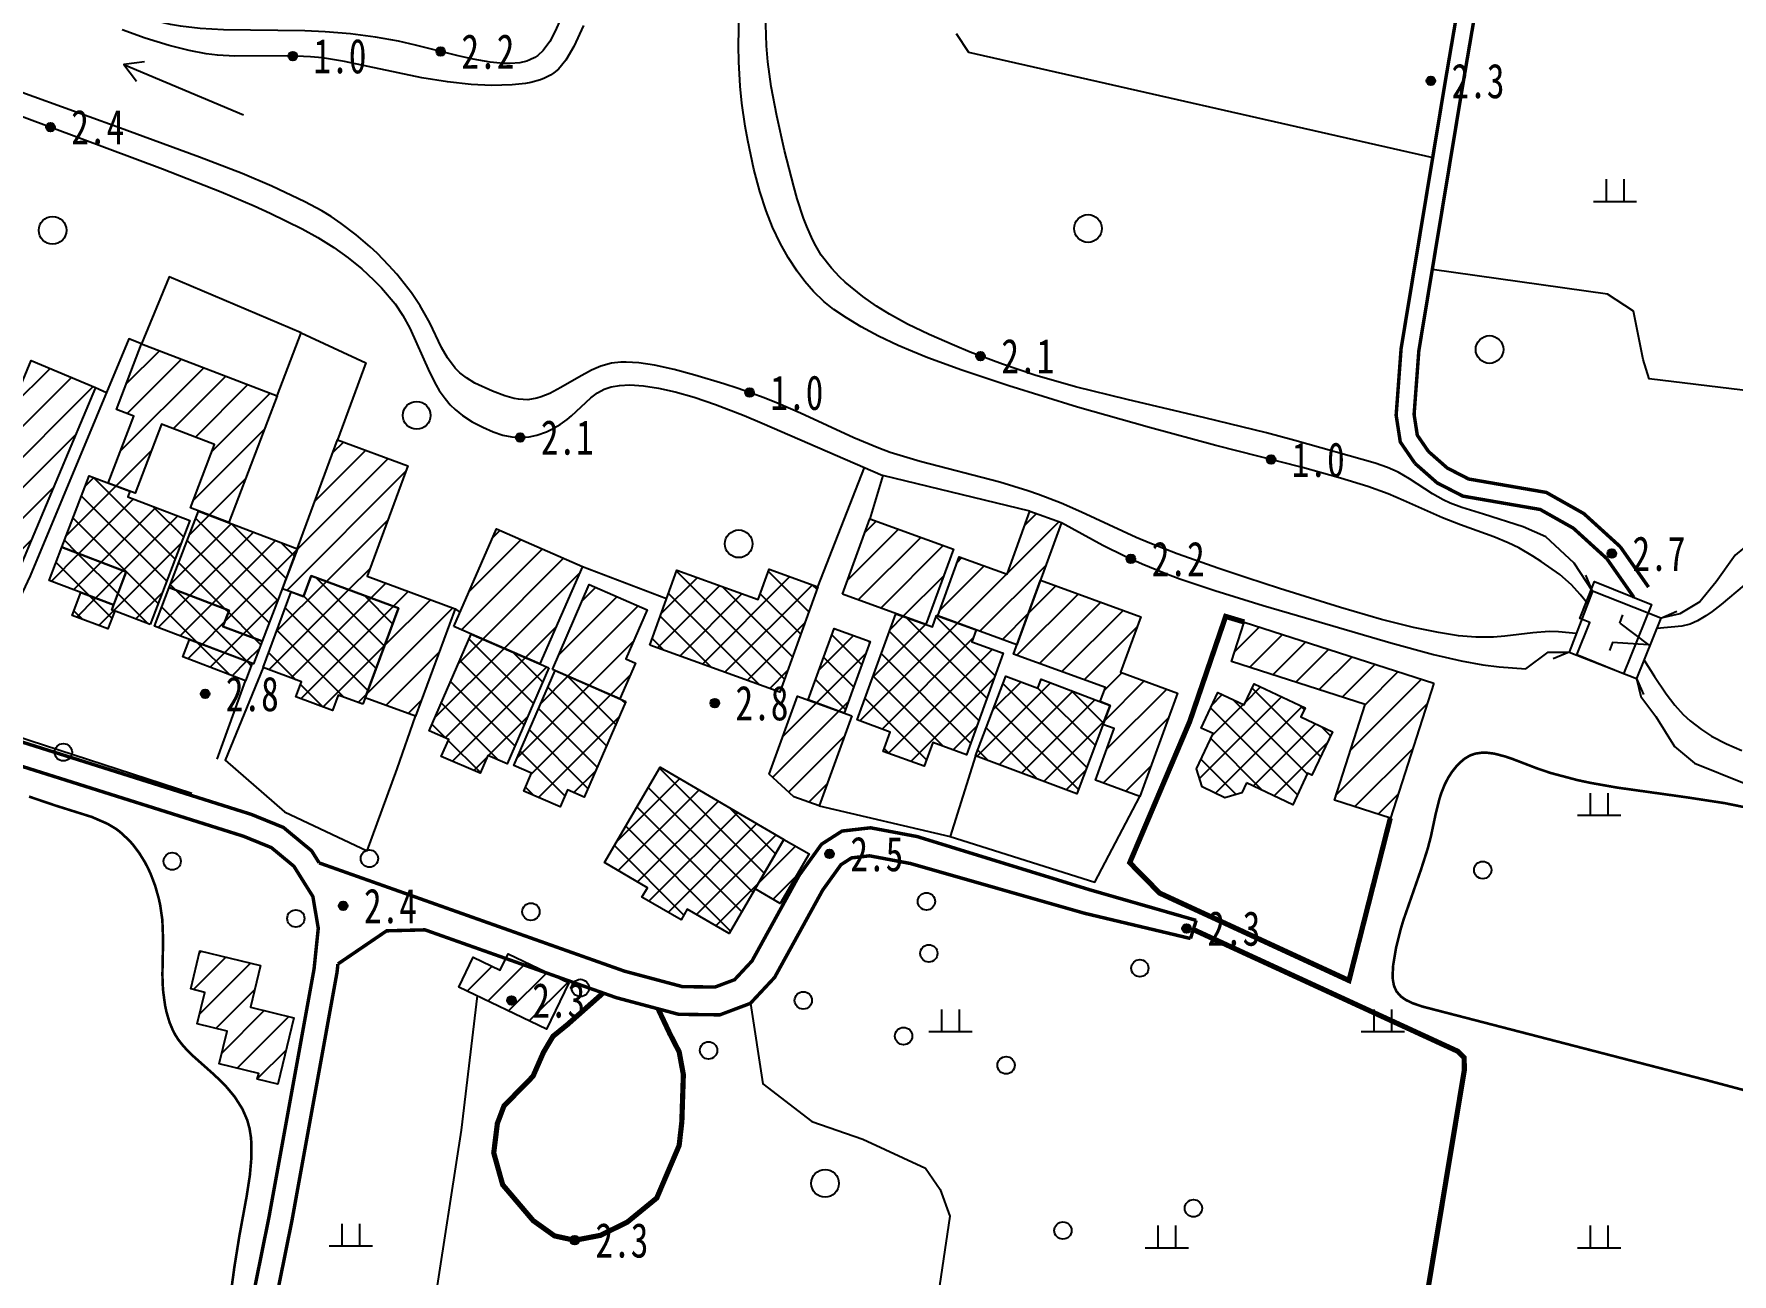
# Model space of a CAD drawing. Header units: metres. Extents: x 494039 to 619385, y 3351420 to 3402703.
# Drawn here: x 587745.6 to 587941.9, y 3393806.6 to 3393949.9 of the extents above; entities that cross this region are included whole.
import ezdxf
from ezdxf.enums import TextEntityAlignment as Align

# ---------------------------------------------------------------- set-up
doc = ezdxf.new("R2010")
doc.units = ezdxf.units.M
for name, pattern in [('2180', [0]), ('2430', [0]), ('2450', [0]), ('4410a', [0]), ('4430', [0]), ('8521', [0]), ('8522', [0]), ('9610', [0])]:
    doc.linetypes.add(name, pattern=pattern)
for name, color, linetype in [('210100', 130, 'Continuous'), ('220900', 130, '2180'), ('261301', 141, 'Continuous'), ('270200', 141, 'Continuous'), ('310300', 8, 'Continuous'), ('310500', 8, 'Continuous'), ('380201', 8, '2430'), ('380202', 8, '2450'), ('420500', 8, 'Continuous'), ('440100', 8, 'Continuous'), ('440300', 8, '4430'), ('510301', 8, 'Continuous'), ('720100', 8, 'Continuous'), ('760201', 8, '8521'), ('760202', 8, '8522'), ('810100', 8, '9610'), ('810302', 8, 'Continuous'), ('810501', 8, 'Continuous')]:
    doc.layers.add(name, color=color, linetype=linetype)
doc.layers.add('710101', color=8, linetype='Continuous', lineweight=0)
pattern_1 = [(45, (0, 0), (-1.767766953, 1.767766953), []), (135, (0, 0), (-1.767766953, -1.767766953), [])]
pattern_2 = [(45, (0, 0), (-1.767766953, 1.767766953), [])]

# ---------------------------------------------------------------- blocks, each defined once
blk = doc.blocks.new('gc170')
at = {"linetype": 'Continuous'}
blk.add_circle((0, 0), 0.5, dxfattribs=at)
blk = doc.blocks.new('gu')
at = {"flags": 128}
for points in [[(3.75, 0), (-3.75, 0)], [(2.711, -0.6), (3.75, 0), (3.75, 0), (2.711, 0.6)]]:
    blk.add_lwpolyline(points, dxfattribs=at)
blk = doc.blocks.new('p_point')
for radius in [0.25, 0.2, 0.15, 0.1, 0.05]:
    blk.add_circle((0, 0), radius)
blk.add_point((0, 0))
blk = doc.blocks.new('vm')
at = {"linetype": 'Continuous'}
for p, q in [((-0.5, 0), (-0.5, 1.3)), ((0.5, 1.3), (0.5, 0)), ((1.25, 0), (-1.25, 0))]:
    blk.add_line(p, q, dxfattribs=at)
blk = doc.blocks.new('v1')
blk.add_circle((0, 0), 0.8)
blk = doc.blocks.new('gc192')
at = {"flags": 128}
for points in [[(-0.6, 0), (0, 2), (0.6, 0), (1.1, 0)], [(-0.6, 0), (-1.1, 0)]]:
    blk.add_lwpolyline(points, dxfattribs=at)
blk = doc.blocks.new('1-3&1-4')
at = {"layer": '310300', "linetype": 'Continuous'}
h = blk.add_hatch(dxfattribs=at)
h.set_pattern_fill('ANSI31', color=8, scale=20, style=0)
h.set_pattern_definition(pattern_2)
h.paths.add_polyline_path([(587754.1435, 3393898.0346), (587757.0986, 3393905.7782), (587755.1026, 3393906.5399), (587757.99, 3393914.1062), (587773.6652, 3393908.1243), (587768.0703, 3393893.4633), (587763.6334, 3393895.1565), (587766.4374, 3393902.5043), (587760.3125, 3393904.8416), (587757.2609, 3393896.845)])
h = blk.add_hatch(dxfattribs=at)
h.set_pattern_fill('ANSI31', color=8, scale=20, style=0)
h.set_pattern_definition(pattern_2)
h.paths.add_polyline_path([(587742.2546, 3393902.3813), (587741.29, 3393902.7864), (587745.2397, 3393912.1898), (587752.6496, 3393909.0773), (587744.0971, 3393888.716), (587737.6518, 3393891.4232)])
h = blk.add_hatch(dxfattribs=at)
h.set_pattern_fill('ANSI31', color=8, scale=20, style=0)
h.set_pattern_definition(pattern_2)
h.paths.add_polyline_path([(587787.6865, 3393883.5828), (587777.5858, 3393887.321), (587776.6955, 3393884.9155), (587774.2853, 3393885.8075), (587780.6546, 3393903.0173), (587788.7887, 3393900.0069), (587784.0711, 3393887.2599), (587794.2545, 3393883.491), (587789.6587, 3393871.0731), (587783.852, 3393873.2222)])
h = blk.add_hatch(dxfattribs=at)
h.set_pattern_fill('ANSI31', color=8, scale=20, style=0)
h.set_pattern_definition(pattern_2)
h.paths.add_polyline_path([(587850.0466, 3393882.6785), (587852.5274, 3393889.4944), (587858.0508, 3393887.484), (587860.7051, 3393894.7765), (587864.3342, 3393893.4556), (587859.199, 3393879.3473)])
h = blk.add_hatch(dxfattribs=at)
h.set_pattern_fill('ANSI31', color=8, scale=20, style=0)
h.set_pattern_definition(pattern_2)
h.paths.add_polyline_path([(587794.1052, 3393881.4511), (587799.0204, 3393892.7291), (587808.9698, 3393888.3929), (587804.0546, 3393877.1149)])
h = blk.add_hatch(dxfattribs=at)
h.set_pattern_fill('ANSI31', color=8, scale=20, style=0)
h.set_pattern_definition(pattern_2)
h.paths.add_polyline_path([(587839.022, 3393885.1861), (587842.195, 3393893.9037), (587851.8493, 3393890.3898), (587848.6763, 3393881.6722)])
h = blk.add_hatch(dxfattribs=at)
h.set_pattern_fill('ANSI31', color=8, scale=20, style=0)
h.set_pattern_definition(pattern_2)
h.paths.add_polyline_path([(587861.9111, 3393886.7984), (587873.5191, 3393882.5733), (587871.1825, 3393876.1535), (587877.7653, 3393873.7575), (587873.415, 3393861.8053), (587868.2762, 3393863.6757), (587870.4514, 3393869.6519), (587869.1485, 3393870.1261), (587869.9828, 3393872.3337), (587868.8281, 3393872.7701), (587869.4209, 3393874.3988), (587858.8044, 3393878.263)])
h = blk.add_hatch(dxfattribs=at)
h.set_pattern_fill('ANSI31', color=8, scale=20, style=0)
h.set_pattern_definition(pattern_2)
h.paths.add_polyline_path([(587805.4904, 3393876.4891), (587809.7602, 3393886.2862), (587816.4346, 3393883.3773), (587813.9647, 3393877.7101), (587815.0908, 3393877.2193), (587813.2909, 3393873.0895)])
h = blk.add_hatch(dxfattribs=at)
h.set_pattern_fill('ANSI31', color=8, scale=20, style=0)
h.set_pattern_definition(pattern_2)
h.paths.add_polyline_path([(587907.3942, 3393874.9137), (587902.3697, 3393859.3081), (587895.9137, 3393861.3867), (587899.4661, 3393872.42), (587884.0128, 3393877.3956), (587885.4849, 3393881.9678)])
h = blk.add_hatch(dxfattribs=at)
h.set_pattern_fill('ANSI31', color=8, scale=20, style=0)
h.set_pattern_definition(pattern_2)
h.paths.add_polyline_path([(587840.1047, 3393871.1187), (587836.3185, 3393860.7163), (587833.4143, 3393861.7733), (587830.5683, 3393864.3963), (587833.8445, 3393873.3973)])
h = blk.add_hatch(dxfattribs=at)
h.set_pattern_fill('ANSI31', color=8, scale=20, style=0)
h.set_pattern_definition(pattern_2)
h.paths.add_polyline_path([(587832.2647, 3393856.844), (587835.1608, 3393855.1556), (587831.8236, 3393849.4312), (587828.9274, 3393851.1196)])
h = blk.add_hatch(dxfattribs=at)
h.set_pattern_fill('ANSI31', color=8, scale=20, style=0)
h.set_pattern_definition(pattern_2)
h.paths.add_polyline_path([(587771.7463, 3393842.2546), (587770.5714, 3393837.4335), (587775.5977, 3393836.2086), (587773.7304, 3393828.5464), (587771.3759, 3393829.1202), (587771.5356, 3393829.7757), (587766.9581, 3393830.8912), (587767.8814, 3393834.6799), (587764.4263, 3393835.5218), (587765.3125, 3393839.1583), (587763.6743, 3393839.5576), (587764.7472, 3393843.9602)])
h = blk.add_hatch(dxfattribs=at)
h.set_pattern_fill('ANSI31', color=8, scale=20, style=0)
h.set_pattern_definition(pattern_2)
h.paths.add_polyline_path([(587807.4003, 3393840.2442), (587804.8225, 3393834.8872), (587794.6667, 3393839.7742), (587796.3225, 3393843.215), (587799.4581, 3393841.7062), (587800.3802, 3393843.6223)])
at = {"layer": '310500', "linetype": 'Continuous'}
h = blk.add_hatch(dxfattribs=at)
h.set_pattern_fill('ANSI37', color=8, scale=20, style=0)
h.set_pattern_definition(pattern_1)
h.paths.add_polyline_path([(587758.997, 3393881.6887), (587754.547, 3393883.3868), (587756.224, 3393887.7813), (587748.7905, 3393890.6179), (587751.9415, 3393898.8749), (587756.6326, 3393897.0848), (587756.3915, 3393896.453), (587763.5838, 3393893.7083)])
h = blk.add_hatch(dxfattribs=at)
h.set_pattern_fill('ANSI37', color=8, scale=20, style=0)
h.set_pattern_definition(pattern_1)
h.paths.add_polyline_path([(587764.5806, 3393894.795), (587776.0156, 3393890.4313), (587771.9341, 3393879.7359), (587767.4063, 3393881.4638), (587768.1093, 3393883.3058), (587761.202, 3393885.9417)])
h = blk.add_hatch(dxfattribs=at)
h.set_pattern_fill('ANSI37', color=8, scale=20, style=0)
h.set_pattern_definition(pattern_1)
h.paths.add_polyline_path([(587756.224, 3393887.7813), (587754.7574, 3393883.9381), (587747.324, 3393886.7748), (587748.7905, 3393890.6179)])
h = blk.add_hatch(dxfattribs=at)
h.set_pattern_fill('ANSI37', color=8, scale=20, style=0)
h.set_pattern_definition(pattern_1)
h.paths.add_polyline_path([(587783.5733, 3393872.4691), (587780.7196, 3393873.5253), (587780.063, 3393871.751), (587775.8242, 3393873.3198), (587776.467, 3393875.0568), (587772.0443, 3393876.6937), (587775.2809, 3393885.439), (587776.6955, 3393884.9155), (587777.5858, 3393887.321), (587787.6865, 3393883.5828)])
h = blk.add_hatch(dxfattribs=at)
h.set_pattern_fill('ANSI37', color=8, scale=20, style=0)
h.set_pattern_definition(pattern_1)
h.paths.add_polyline_path([(587816.7531, 3393879.2837), (587819.8835, 3393887.9741), (587829.2988, 3393884.5825), (587830.5581, 3393888.0785), (587836.1853, 3393886.0515), (587831.7956, 3393873.8651)])
h = blk.add_hatch(dxfattribs=at)
h.set_pattern_fill('ANSI37', color=8, scale=20, style=0)
h.set_pattern_definition(pattern_1)
h.paths.add_polyline_path([(587754.7574, 3393883.9381), (587754.547, 3393883.3868), (587754.8953, 3393883.2539), (587754.0965, 3393881.1609), (587749.9603, 3393882.7394), (587750.9694, 3393885.3837)])
h = blk.add_hatch(dxfattribs=at)
h.set_pattern_fill('ANSI37', color=8, scale=20, style=0)
h.set_pattern_definition(pattern_1)
h.paths.add_polyline_path([(587768.1093, 3393883.3058), (587767.4063, 3393881.4638), (587771.9341, 3393879.7359), (587770.9394, 3393877.1295), (587759.5044, 3393881.4932), (587761.202, 3393885.9417)])
h = blk.add_hatch(dxfattribs=at)
h.set_pattern_fill('ANSI37', color=8, scale=20, style=0)
h.set_pattern_definition(pattern_1)
h.paths.add_polyline_path([(587845.2153, 3393882.9319), (587849.4245, 3393881.3999), (587849.9082, 3393882.7289), (587854.4682, 3393881.0692), (587853.9684, 3393879.6959), (587857.6236, 3393878.3654), (587853.3507, 3393866.6257), (587849.4688, 3393868.0387), (587848.467, 3393865.2863), (587843.7426, 3393867.0059), (587844.5603, 3393869.2525), (587840.7421, 3393870.6422)])
h = blk.add_hatch(dxfattribs=at)
h.set_pattern_fill('ANSI37', color=8, scale=20, style=0)
h.set_pattern_definition(pattern_1)
h.paths.add_polyline_path([(587839.2338, 3393871.4357), (587835.0484, 3393872.9591), (587838.0583, 3393881.2286), (587842.2437, 3393879.7052)])
h = blk.add_hatch(dxfattribs=at)
h.set_pattern_fill('ANSI37', color=8, scale=20, style=0)
h.set_pattern_definition(pattern_1)
h.paths.add_polyline_path([(587770.7636, 3393877.1966), (587769.9949, 3393875.1823), (587762.7687, 3393877.9399), (587763.5374, 3393879.9542)])
h = blk.add_hatch(dxfattribs=at)
h.set_pattern_fill('ANSI37', color=8, scale=20, style=0)
h.set_pattern_definition(pattern_1)
h.paths.add_polyline_path([(587805.0873, 3393876.6648), (587800.2588, 3393865.5857), (587798.0382, 3393866.5535), (587797.1344, 3393864.4797), (587792.6475, 3393866.4352), (587793.5049, 3393868.4027), (587791.2394, 3393869.3901), (587796.1142, 3393880.5755)])
h = blk.add_hatch(dxfattribs=at)
h.set_pattern_fill('ANSI37', color=8, scale=20, style=0)
h.set_pattern_definition(pattern_1)
h.paths.add_polyline_path([(587813.9762, 3393872.7909), (587809.1556, 3393861.7299), (587807.2391, 3393862.5652), (587806.383, 3393860.6009), (587802.1834, 3393862.4312), (587803.0855, 3393864.501), (587801.0405, 3393865.3922), (587805.8151, 3393876.3476)])
h = blk.add_hatch(dxfattribs=at)
h.set_pattern_fill('ANSI37', color=8, scale=20, style=0)
h.set_pattern_definition(pattern_1)
h.paths.add_polyline_path([(587854.4266, 3393866.5171), (587857.9021, 3393875.7133), (587861.6217, 3393874.3076), (587862.0139, 3393875.3454), (587869.9828, 3393872.3337), (587866.1151, 3393862.0997)])
h = blk.add_hatch(dxfattribs=at)
h.set_pattern_fill('ANSI37', color=8, scale=20, style=0)
h.set_pattern_definition(pattern_1)
h.paths.add_polyline_path([(587885.7224, 3393863.369), (587885.1931, 3393862.241), (587883.2499, 3393861.651), (587880.5958, 3393862.8964), (587879.9655, 3393864.9842), (587881.8812, 3393869.0669), (587880.4993, 3393869.7154), (587882.4237, 3393873.8166), (587885.4656, 3393872.3892), (587886.6082, 3393874.8243), (587892.5085, 3393872.0557), (587892.0171, 3393871.0084), (587895.6755, 3393869.2918), (587893.3101, 3393864.2507), (587892.8034, 3393864.4885), (587891.0951, 3393860.848)])
h = blk.add_hatch(dxfattribs=at)
h.set_pattern_fill('ANSI37', color=8, scale=20, style=0)
h.set_pattern_definition(pattern_1)
h.paths.add_polyline_path([(587832.2647, 3393856.844), (587825.9134, 3393845.9497), (587821.0816, 3393848.7665), (587820.3617, 3393847.5317), (587815.8427, 3393850.1662), (587816.4798, 3393851.259), (587811.5107, 3393854.156), (587817.9447, 3393865.1924)])
at = {"layer": '210100', "color": 141, "linetype": 'Continuous', "flags": 128}
for points in [[(587925.1905, 3393884.0625), (587924.3063, 3393885.1544), (587923.3198, 3393886.2557), (587921.9512, 3393887.4722), (587919.7945, 3393888.9805), (587918.855, 3393889.5803), (587917.2199, 3393890.5268), (587916.0029, 3393891.1313), (587914.3171, 3393891.8262), (587910.465, 3393893.1835), (587908.3989, 3393893.997), (587903.8996, 3393896.0288), (587902.0997, 3393896.785), (587899.7688, 3393897.6296), (587896.6082, 3393898.6129), (587892.2076, 3393899.8172), (587882.1949, 3393902.3665), (587874.5316, 3393904.4387), (587866.2143, 3393906.8123), (587858.2673, 3393909.2671), (587852.8422, 3393911.0766), (587848.8905, 3393912.5222), (587847.1072, 3393913.2382), (587845.4858, 3393913.9396), (587843.2015, 3393915.0213), (587841.1974, 3393916.0834), (587839.479, 3393917.114), (587838.0445, 3393918.1014), (587836.8841, 3393919.0291), (587835.6762, 3393920.1878), (587834.6924, 3393921.3176), (587833.7838, 3393922.5205), (587832.7456, 3393924.1046), (587831.8142, 3393925.7581), (587830.9395, 3393927.6027), (587830.2082, 3393929.4853), (587829.4891, 3393931.7264), (587828.7983, 3393934.3278), (587828.0873, 3393937.6187), (587827.7902, 3393939.2753), (587827.4033, 3393941.937), (587827.202, 3393943.9165), (587827.054, 3393946.7117), (587827.0231, 3393948.5785), (587827.0805, 3393952.3145)], [(587809.0945, 3393950.9209), (587807.9729, 3393948.4954), (587807.0543, 3393946.9196), (587806.1827, 3393945.8752), (587805.6753, 3393945.4441), (587805.2699, 3393945.1763), (587804.5663, 3393944.824), (587804.0981, 3393944.646), (587803.0107, 3393944.3504), (587802.3946, 3393944.2361), (587800.8265, 3393944.0599), (587798.4462, 3393943.9956), (587796.112, 3393944.1068), (587793.3495, 3393944.4045), (587790.383, 3393944.8779), (587781.4514, 3393946.7761), (587778.9112, 3393947.1806), (587777.5269, 3393947.3183), (587775.0614, 3393947.4038), (587768.763, 3393947.3669), (587766.7537, 3393947.4884), (587765.4552, 3393947.6548), (587763.4958, 3393948.0307), (587761.2008, 3393948.6155), (587758.4071, 3393949.4759), (587755.7424, 3393950.4031)], [(587943.2606, 3393886.244), (587940.6125, 3393884.0077), (587939.5688, 3393883.1823), (587938.846, 3393882.6741), (587937.8986, 3393882.1157), (587937.0225, 3393881.732), (587936.0661, 3393881.4788), (587933.1678, 3393881.2057)]]:
    blk.add_lwpolyline(points, dxfattribs=at)
for points, elevation in [([(587923.8663, 3393880.6418), (587921.8106, 3393880.8384), (587920.7518, 3393880.8533), (587918.8444, 3393880.7158), (587915.6178, 3393880.3137), (587914.2995, 3393880.2064), (587912.2688, 3393880.2096), (587910.2422, 3393880.3848), (587907.9313, 3393880.7371), (587905.0521, 3393881.3352), (587901.3309, 3393882.277), (587896.6122, 3393883.6295), (587889.5417, 3393885.8286), (587885.7602, 3393887.0608), (587882.532, 3393888.1464), (587877.7221, 3393889.8539), (587874.5509, 3393891.0824), (587872.9823, 3393891.7402), (587866.6635, 3393894.6504), (587864.2938, 3393895.6878), (587861.6832, 3393896.7139), (587860.4712, 3393897.1402), (587857.2204, 3393898.1224), (587847.9996, 3393900.5042), (587844.5603, 3393901.578), (587843.235, 3393902.0715), (587840.3597, 3393903.2751), (587834.1671, 3393906.1069), (587831.5779, 3393907.2296), (587829.9698, 3393907.8689), (587826.9503, 3393908.9595), (587825.3035, 3393909.5042), (587821.9495, 3393910.5143), (587819.5729, 3393911.1461), (587817.2877, 3393911.659), (587815.4873, 3393911.9325), (587814.0332, 3393912.0167), (587813.397, 3393912.0009), (587812.305, 3393911.8764), (587811.0974, 3393911.5539), (587810.0113, 3393911.0913), (587808.5355, 3393910.2845), (587806.4829, 3393909.0652), (587805.1989, 3393908.3954), (587804.1953, 3393907.9896), (587803.6881, 3393907.8381), (587802.6631, 3393907.6677), (587801.5879, 3393907.709), (587801.0546, 3393907.8017), (587799.9862, 3393908.0966), (587798.5705, 3393908.6422), (587796.5398, 3393909.5948), (587795.5572, 3393910.1814), (587794.7956, 3393910.7633), (587794.2447, 3393911.3075), (587793.3528, 3393912.5022), (587792.6674, 3393913.7134), (587791.3037, 3393916.5353), (587790.6688, 3393917.725), (587790.2005, 3393918.512), (587789.1921, 3393920.0254), (587787.5201, 3393922.1631), (587786.5982, 3393923.1972), (587785.2174, 3393924.5975), (587784.4312, 3393925.3306), (587782.797, 3393926.7296), (587781.086, 3393928.0293), (587779.9028, 3393928.8308), (587778.8454, 3393929.4801), (587776.8878, 3393930.5548), (587773.0621, 3393932.357), (587769.6096, 3393933.7967), (587764.7044, 3393935.6977), (587755.1173, 3393939.2222), (587739.1191, 3393945.0029)], 1.4254), ([(587931.7051, 3393877.5759), (587932.902, 3393875.6753), (587934.2558, 3393873.6755), (587935.2656, 3393872.3662), (587936.2422, 3393871.2843), (587937.0413, 3393870.5421), (587938.3371, 3393869.5257), (587939.5042, 3393868.7888), (587941.2519, 3393867.8861), (587943.0113, 3393867.1311)], 1.4933)]:
    blk.add_lwpolyline(points, dxfattribs=dict(at, elevation=elevation))
at = {"layer": '220900', "color": 141, "linetype": 'Continuous'}
for p, q in [((587925.7606, 3393885.5352), (587924.9639, 3393887.3697)), ((587925.7606, 3393885.5352), (587923.0375, 3393878.5009)), ((587933.6573, 3393882.4206), (587935.4918, 3393883.2173)), ((587933.6573, 3393882.4206), (587930.8442, 3393875.4398)), ((587923.0375, 3393878.5009), (587921.2046, 3393877.7005)), ((587930.8442, 3393875.4398), (587931.6446, 3393873.6069))]:
    blk.add_line(p, q, dxfattribs=at)
at = {"layer": '220900', "color": 141, "linetype": '2180', "flags": 128}
for points in [[(587933.6573, 3393882.4206), (587925.7606, 3393885.5352)], [(587923.0375, 3393878.5009), (587930.8442, 3393875.4398)]]:
    blk.add_lwpolyline(points, dxfattribs=at)
at = {"layer": '270200', "color": 141, "linetype": 'Continuous', "flags": 128}
blk.add_lwpolyline([(587929.3423, 3393875.9838), (587923.9395, 3393878.1581), (587925.4523, 3393881.9172), (587924.2806, 3393882.3887), (587925.993, 3393886.6438), (587932.5675, 3393883.998)], close=True, dxfattribs=at)
at = {"layer": '310300', "color": 8, "linetype": 'Continuous', "flags": 128}
for points in [[(587754.1435, 3393898.0346), (587757.0986, 3393905.7782), (587755.1026, 3393906.5399), (587757.99, 3393914.1062), (587773.6652, 3393908.1243), (587768.0703, 3393893.4633), (587763.6334, 3393895.1565), (587766.4374, 3393902.5043), (587760.3125, 3393904.8416), (587757.2609, 3393896.845)], [(587742.2546, 3393902.3813), (587741.29, 3393902.7864), (587745.2397, 3393912.1898), (587752.6496, 3393909.0773), (587744.0971, 3393888.716), (587737.6518, 3393891.4232)], [(587787.6865, 3393883.5828), (587777.5858, 3393887.321), (587776.6955, 3393884.9155), (587774.2853, 3393885.8075), (587780.6546, 3393903.0173), (587788.7887, 3393900.0069), (587784.0711, 3393887.2599), (587794.2545, 3393883.491), (587789.6587, 3393871.0731), (587783.852, 3393873.2222)], [(587850.0466, 3393882.6785), (587852.5274, 3393889.4944), (587858.0508, 3393887.484), (587860.7051, 3393894.7765), (587864.3342, 3393893.4556), (587859.199, 3393879.3473)], [(587794.1052, 3393881.4511), (587799.0204, 3393892.7291), (587808.9698, 3393888.3929), (587804.0546, 3393877.1149)], [(587839.022, 3393885.1861), (587842.195, 3393893.9037), (587851.8493, 3393890.3898), (587848.6763, 3393881.6722)], [(587805.4904, 3393876.4891), (587809.7602, 3393886.2862), (587816.4346, 3393883.3773), (587813.9647, 3393877.7101), (587815.0908, 3393877.2193), (587813.2909, 3393873.0895)], [(587840.1047, 3393871.1187), (587836.3185, 3393860.7163), (587833.4143, 3393861.7733), (587830.5683, 3393864.3963), (587833.8445, 3393873.3973)], [(587771.7463, 3393842.2546), (587770.5714, 3393837.4335), (587775.5977, 3393836.2086), (587773.7304, 3393828.5464), (587771.3759, 3393829.1202), (587771.5356, 3393829.7757), (587766.9581, 3393830.8912), (587767.8814, 3393834.6799), (587764.4263, 3393835.5218), (587765.3125, 3393839.1583), (587763.6743, 3393839.5576), (587764.7472, 3393843.9602)], [(587807.4003, 3393840.2442), (587804.8225, 3393834.8872), (587794.6667, 3393839.7742), (587796.3225, 3393843.215), (587799.4581, 3393841.7062), (587800.3802, 3393843.6223)]]:
    blk.add_lwpolyline(points, close=True, dxfattribs=at)
for points, elevation in [([(587861.9111, 3393886.7984), (587873.5191, 3393882.5733), (587871.1825, 3393876.1535), (587877.7653, 3393873.7575), (587873.415, 3393861.8053), (587868.2762, 3393863.6757), (587870.4514, 3393869.6519), (587869.1485, 3393870.1261), (587869.9828, 3393872.3337), (587868.8281, 3393872.7701), (587869.4209, 3393874.3988), (587858.8044, 3393878.263)], 6.1084), ([(587907.3942, 3393874.9137), (587902.3697, 3393859.3081), (587895.9137, 3393861.3867), (587899.4661, 3393872.42), (587884.0128, 3393877.3956), (587885.4849, 3393881.9678)], 5.9597), ([(587832.2647, 3393856.844), (587835.1608, 3393855.1556), (587831.8236, 3393849.4312), (587828.9274, 3393851.1196)], 7.0898)]:
    blk.add_lwpolyline(points, close=True, dxfattribs=dict(at, elevation=elevation))
at = {"layer": '310500', "color": 8, "linetype": 'Continuous', "flags": 128}
for points, elevation in [([(587758.997, 3393881.6887), (587754.547, 3393883.3868), (587756.224, 3393887.7813), (587748.7905, 3393890.6179), (587751.9415, 3393898.8749), (587756.6326, 3393897.0848), (587756.3915, 3393896.453), (587763.5838, 3393893.7083)], 14.6126), ([(587764.5806, 3393894.795), (587776.0156, 3393890.4313), (587771.9341, 3393879.7359), (587767.4063, 3393881.4638), (587768.1093, 3393883.3058), (587761.202, 3393885.9417)], 14.858), ([(587783.5733, 3393872.4691), (587780.7196, 3393873.5253), (587780.063, 3393871.751), (587775.8242, 3393873.3198), (587776.467, 3393875.0568), (587772.0443, 3393876.6937), (587775.2809, 3393885.439), (587776.6955, 3393884.9155), (587777.5858, 3393887.321), (587787.6865, 3393883.5828)], 10.7091), ([(587816.7531, 3393879.2837), (587819.8835, 3393887.9741), (587829.2988, 3393884.5825), (587830.5581, 3393888.0785), (587836.1853, 3393886.0515), (587831.7956, 3393873.8651)], 10.2853), ([(587768.1093, 3393883.3058), (587767.4063, 3393881.4638), (587771.9341, 3393879.7359), (587770.9394, 3393877.1295), (587759.5044, 3393881.4932), (587761.202, 3393885.9417)], 11.4898), ([(587839.2338, 3393871.4357), (587835.0484, 3393872.9591), (587838.0583, 3393881.2286), (587842.2437, 3393879.7052)], 10.1068), ([(587805.0873, 3393876.6648), (587800.2588, 3393865.5857), (587798.0382, 3393866.5535), (587797.1344, 3393864.4797), (587792.6475, 3393866.4352), (587793.5049, 3393868.4027), (587791.2394, 3393869.3901), (587796.1142, 3393880.5755)], 13.475), ([(587854.4266, 3393866.5171), (587857.9021, 3393875.7133), (587861.6217, 3393874.3076), (587862.0139, 3393875.3454), (587869.9828, 3393872.3337), (587866.1151, 3393862.0997)], 10.5753), ([(587885.7224, 3393863.369), (587885.1931, 3393862.241), (587883.2499, 3393861.651), (587880.5958, 3393862.8964), (587879.9655, 3393864.9842), (587881.8812, 3393869.0669), (587880.4993, 3393869.7154), (587882.4237, 3393873.8166), (587885.4656, 3393872.3892), (587886.6082, 3393874.8243), (587892.5085, 3393872.0557), (587892.0171, 3393871.0084), (587895.6755, 3393869.2918), (587893.3101, 3393864.2507), (587892.8034, 3393864.4885), (587891.0951, 3393860.848)], 13.8765), ([(587832.2647, 3393856.844), (587825.9134, 3393845.9497), (587821.0816, 3393848.7665), (587820.3617, 3393847.5317), (587815.8427, 3393850.1662), (587816.4798, 3393851.259), (587811.5107, 3393854.156), (587817.9447, 3393865.1924)], 14.6349)]:
    blk.add_lwpolyline(points, close=True, dxfattribs=dict(at, elevation=elevation))
for points in [[(587756.224, 3393887.7813), (587754.7574, 3393883.9381), (587747.324, 3393886.7748), (587748.7905, 3393890.6179)], [(587754.7574, 3393883.9381), (587754.547, 3393883.3868), (587754.8953, 3393883.2539), (587754.0965, 3393881.1609), (587749.9603, 3393882.7394), (587750.9694, 3393885.3837)], [(587845.2153, 3393882.9319), (587849.4245, 3393881.3999), (587849.9082, 3393882.7289), (587854.4682, 3393881.0692), (587853.9684, 3393879.6959), (587857.6236, 3393878.3654), (587853.3507, 3393866.6257), (587849.4688, 3393868.0387), (587848.467, 3393865.2863), (587843.7426, 3393867.0059), (587844.5603, 3393869.2525), (587840.7421, 3393870.6422)], [(587770.7636, 3393877.1966), (587769.9949, 3393875.1823), (587762.7687, 3393877.9399), (587763.5374, 3393879.9542)], [(587813.9762, 3393872.7909), (587809.1556, 3393861.7299), (587807.2391, 3393862.5652), (587806.383, 3393860.6009), (587802.1834, 3393862.4312), (587803.0855, 3393864.501), (587801.0405, 3393865.3922), (587805.8151, 3393876.3476)]]:
    blk.add_lwpolyline(points, close=True, dxfattribs=at)
at = {"layer": '380201', "color": 8, "linetype": '2430', "const_width": 0.6, "elevation": 5.5619, "flags": 128}
blk.add_lwpolyline([(587885.4849, 3393881.9678), (587883.3345, 3393882.6154), (587879.1794, 3393870.4764), (587872.2403, 3393854.1495), (587875.6979, 3393850.6308), (587897.5885, 3393840.5265), (587902.3697, 3393859.3081)], dxfattribs=at)
at = {"layer": '380202', "color": 8, "linetype": '2450', "flags": 128}
for points in [[(587773.6652, 3393908.1243), (587776.4402, 3393915.3877), (587761.1763, 3393921.8511), (587757.99, 3393914.1062)], [(587757.99, 3393914.1062), (587756.5177, 3393914.6988), (587745.1069, 3393887.3097), (587743.3355, 3393883.5476), (587739.9903, 3393879.3992), (587737.8607, 3393872.6273), (587741.5125, 3393869.4311), (587763.7893, 3393862.168)], [(587836.3185, 3393860.7163), (587851.4632, 3393857.1786), (587868.1927, 3393851.8995), (587873.415, 3393861.8053)]]:
    blk.add_lwpolyline(points, dxfattribs=at)
for points, elevation in [([(587860.7051, 3393894.7765), (587843.7116, 3393898.9095), (587842.195, 3393893.9037)], 5.312), ([(587766.7259, 3393866.1209), (587769.9949, 3393875.1823)], 4.8838), ([(587772.0443, 3393876.6937), (587767.6741, 3393865.9952), (587774.5021, 3393860.032), (587784.0819, 3393855.5007), (587787.5371, 3393864.9917), (587789.6587, 3393871.0731)], 4.8838), ([(587854.4266, 3393866.5171), (587851.4632, 3393857.1786)], 5.312)]:
    blk.add_lwpolyline(points, dxfattribs=dict(at, elevation=elevation))
at = {"layer": '420500', "color": 8, "linetype": 'Continuous', "const_width": 0.4, "flags": 128}
for points in [[(587596.7064, 3393950.2503), (587587.6883, 3393926.3578), (587587.4116, 3393924.9935), (587587.798, 3393923.4714), (587589.0714, 3393922.2721), (587597.3567, 3393917.9269), (587624.8241, 3393904.4973), (587634.767, 3393900.3855), (587644.3505, 3393896.9595), (587668.3482, 3393890.6751), (587702.3918, 3393882.8689), (587711.3124, 3393880.19), (587716.7249, 3393877.8365), (587733.9998, 3393871.3058), (587770.6706, 3393859.7345), (587774.3919, 3393858.2205), (587777.656, 3393855.5167), (587778.5302, 3393854.1191)], [(587637.9593, 3393790.965), (587707.4323, 3393778.4782), (587735.9989, 3393773.428), (587749.3517, 3393772.3099), (587757.3825, 3393772.286), (587761.6368, 3393773.29), (587764.1978, 3393775.5454), (587765.5907, 3393777.8863), (587772.7393, 3393813.2543), (587777.9362, 3393841.8595), (587778.4222, 3393846.5687), (587777.7982, 3393850.2318), (587775.6117, 3393853.7273), (587772.9988, 3393855.8917), (587769.7602, 3393857.2093), (587733.1213, 3393868.7705), (587715.7153, 3393875.3508), (587710.3887, 3393877.667), (587701.7056, 3393880.2746), (587667.7086, 3393888.0701), (587652.5646, 3393892.0359)], [(587778.5302, 3393854.1191), (587813.8276, 3393841.6073), (587820.5165, 3393839.8212), (587824.2891, 3393839.7705), (587826.5495, 3393840.6196), (587828.568, 3393842.783), (587834.0292, 3393852.6985), (587836.6107, 3393856.2845), (587838.9764, 3393857.8023), (587842.2733, 3393858.181), (587847.666, 3393857.1662), (587867.5631, 3393851.031), (587879.9276, 3393847.4766)], [(587879.2669, 3393845.3829), (587866.9693, 3393848.3124), (587846.8949, 3393854.0496), (587842.1572, 3393854.9412), (587840.0813, 3393854.7027), (587838.8554, 3393853.9162), (587836.7436, 3393850.9827), (587831.1835, 3393840.8875), (587828.3804, 3393837.8833), (587824.8505, 3393836.5572), (587820.0748, 3393836.6214), (587812.8771, 3393838.5433), (587790.7582, 3393846.3838), (587786.326, 3393846.2697), (587780.692, 3393842.4363)], [(587780.692, 3393842.4363), (587780.5935, 3393841.4815), (587775.3735, 3393812.7488), (587768.1291, 3393776.9073), (587766.9362, 3393774.9025)]]:
    blk.add_lwpolyline(points, dxfattribs=at)
at = {"layer": '420500', "color": 8, "linetype": 'Continuous', "const_width": 0.4, "elevation": 3.0847, "flags": 128}
blk.add_lwpolyline([(587879.2669, 3393845.3829), (587879.9276, 3393847.4766)], dxfattribs=at)
at = {"layer": '440100', "color": 8, "linetype": 'Continuous', "const_width": 0.4, "flags": 128}
for points in [[(587917.7495, 3394008.1491), (587919.8915, 3394005.0283), (587920.4541, 3394000.9075), (587910.7469, 3393944.0529), (587905.6655, 3393913.3307), (587905.1174, 3393905.9506), (587905.4875, 3393903.5601), (587906.7738, 3393901.686)], [(587905.2175, 3393900.307), (587907.7763, 3393898.0528), (587910.7562, 3393896.5203), (587919.6996, 3393894.9738), (587923.5257, 3393892.8158), (587927.4001, 3393889.2911)]]:
    blk.add_lwpolyline(points, dxfattribs=at)
at = {"layer": '440100', "color": 8, "linetype": '4410a', "const_width": 0.4, "flags": 128}
for points in [[(587916.2159, 3394006.7369), (587917.9131, 3394004.2641), (587918.3666, 3394000.9424), (587908.7118, 3393944.3949), (587903.6144, 3393913.576), (587903.042, 3393905.8681), (587903.5202, 3393902.7799), (587905.2175, 3393900.307)], [(587906.7738, 3393901.686), (587908.948, 3393899.7707), (587911.4191, 3393898.4998), (587920.4027, 3393896.9464), (587924.7422, 3393894.4988), (587928.9589, 3393890.6628)]]:
    blk.add_lwpolyline(points, dxfattribs=at)
at = {"layer": '440100', "color": 8, "linetype": '4410a', "const_width": 0.4, "elevation": 3.251, "flags": 128}
blk.add_lwpolyline([(587928.9589, 3393890.6628), (587932.2215, 3393886.0008)], dxfattribs=at)
at = {"layer": '440100', "color": 8, "linetype": 'Continuous', "const_width": 0.4, "elevation": 3.251, "flags": 128}
blk.add_lwpolyline([(587927.4001, 3393889.2911), (587930.5308, 3393884.8176)], dxfattribs=at)
at = {"layer": '440300', "color": 8, "linetype": '4430', "const_width": 0.6, "flags": 128}
for points in [[(587879.5931, 3393846.4165), (587910.1632, 3393832.3467), (587910.9076, 3393831.6137), (587910.9217, 3393830.1449), (587896.8311, 3393745.2665)], [(587811.352, 3393839.0839), (587807.2232, 3393835.4278), (587805.5606, 3393834.0795), (587804.4677, 3393832.2427), (587803.2489, 3393829.4568), (587799.8979, 3393826.0377), (587799.1291, 3393824.0081), (587798.7102, 3393820.5999), (587799.7437, 3393816.9138), (587803.2729, 3393812.7656), (587805.737, 3393811.0067), (587808.0673, 3393810.4979), (587811.0404, 3393811.0696), (587814.1395, 3393812.5904), (587817.5574, 3393815.3845), (587820.1442, 3393821.4528), (587820.4578, 3393824.1923), (587820.6322, 3393829.6479), (587820.1484, 3393832.2766), (587819.0629, 3393834.3856), (587817.7141, 3393837.2517)]]:
    blk.add_lwpolyline(points, dxfattribs=at)
at = {"layer": '710101', "color": 8, "linetype": 'Continuous', "const_width": 0.3, "elevation": 2, "flags": 128}
for points in [[(587766.8808, 3393793.7837), (587768.7195, 3393807.3749), (587769.2959, 3393810.9802), (587770.1446, 3393815.5987), (587770.5124, 3393817.9986), (587770.6973, 3393820.1028), (587770.6964, 3393821.6502), (587770.6359, 3393822.4103), (587770.4784, 3393823.4063), (587770.2166, 3393824.3782), (587769.6471, 3393825.6886), (587768.7512, 3393827.0968), (587767.6602, 3393828.3997), (587766.4054, 3393829.6146), (587763.7234, 3393832.0033), (587762.8468, 3393832.9225), (587762.2648, 3393833.661), (587761.9236, 3393834.1851), (587761.6426, 3393834.7037), (587761.226, 3393835.6943), (587760.8801, 3393836.8604), (587760.7239, 3393837.5832), (587760.4994, 3393839.1813), (587760.4358, 3393840.0466), (587760.4034, 3393841.2375), (587760.4809, 3393845.1986), (587760.3968, 3393847.5196), (587760.1576, 3393849.188), (587759.9789, 3393850.0161), (587759.551, 3393851.5143), (587759.0463, 3393852.8424), (587758.75, 3393853.4901), (587758.3725, 3393854.2142), (587757.7229, 3393855.2641), (587756.9812, 3393856.2464), (587756.5771, 3393856.7053), (587755.4704, 3393857.7332), (587755.0366, 3393858.0542), (587754.0753, 3393858.6342), (587752.256, 3393859.4288), (587748.0735, 3393860.741), (587744.9862, 3393861.7878)], [(587944.5013, 3393860.3211), (587941.0499, 3393861.0263), (587936.5871, 3393861.7105), (587928.5851, 3393862.8286), (587925.5498, 3393863.365), (587924.0205, 3393863.6892), (587920.9282, 3393864.5094), (587919.3594, 3393865.0379), (587916.439, 3393866.158), (587915.6389, 3393866.4288), (587914.3854, 3393866.7522), (587913.4755, 3393866.867), (587913.0329, 3393866.8716), (587912.1776, 3393866.7523), (587911.5698, 3393866.5331), (587910.9563, 3393866.1669), (587910.3832, 3393865.6857), (587910.0613, 3393865.3526), (587909.4742, 3393864.6127), (587909.0504, 3393863.9461), (587908.681, 3393863.233), (587908.2551, 3393862.176), (587908.04, 3393861.5034), (587907.6012, 3393859.7305), (587907.0516, 3393857.1411), (587906.6854, 3393855.7528), (587905.9009, 3393853.304), (587903.9007, 3393847.5687), (587903.5583, 3393846.4298), (587903.0414, 3393844.3631), (587902.6956, 3393842.3026), (587902.6306, 3393841.0846), (587902.6582, 3393840.6212), (587902.796, 3393839.902), (587903.0849, 3393839.257), (587903.6114, 3393838.6657), (587904.1441, 3393838.2933), (587904.9494, 3393837.9027), (587906.0583, 3393837.5222), (587939.0511, 3393828.976), (587948.6239, 3393826.4227)]]:
    blk.add_lwpolyline(points, dxfattribs=at)
at = {"layer": '760201', "color": 8, "linetype": '8521', "flags": 128}
for points in [[(587913.1279, 3393894.4498), (587910.6286, 3393895.2031), (587909.2866, 3393895.7217), (587908.471, 3393896.1097), (587907.2625, 3393896.7752), (587904.5808, 3393898.5133), (587903.2703, 3393899.2817), (587902.0429, 3393899.8438), (587900.6229, 3393900.3254), (587891.3278, 3393902.9573), (587888.0609, 3393903.8278), (587880.9079, 3393905.568), (587871.9422, 3393907.6747), (587865.9884, 3393909.1622), (587861.2699, 3393910.506), (587857.514, 3393911.7657), (587853.8043, 3393913.1654), (587851.968, 3393913.9143), (587849.0623, 3393915.1908), (587846.5639, 3393916.4084), (587844.469, 3393917.555), (587842.9574, 3393918.4853), (587841.3689, 3393919.59), (587839.333, 3393921.2579), (587838.7003, 3393921.8567), (587837.7505, 3393922.8634), (587836.5818, 3393924.3852), (587835.9454, 3393925.4395), (587835.5658, 3393926.1705), (587834.8944, 3393927.6865), (587834.5238, 3393928.6632), (587833.807, 3393930.8665), (587833.402, 3393932.2927), (587832.3326, 3393936.4911), (587831.4391, 3393940.4644), (587830.802, 3393943.8723), (587830.4084, 3393946.7218), (587830.2498, 3393948.5631), (587830.1688, 3393951.0355), (587830.2335, 3393954.3466), (587830.3459, 3393956.4207), (587830.6913, 3393960.5713), (587831.1704, 3393964.7136), (587831.7931, 3393968.8308), (587832.7286, 3393973.5696), (587834.1296, 3393979.613), (587836.324, 3393988.2996), (587838.6392, 3393996.9553), (587840.2981, 3394002.7065), (587842.1442, 3394008.5368), (587848.6557, 3394027.7902), (587849.1415, 3394029.5904), (587849.4996, 3394031.528), (587849.5784, 3394032.2735), (587849.5966, 3394033.4614), (587849.5475, 3394033.9679), (587849.3798, 3394034.7334), (587849.2303, 3394035.138), (587848.8894, 3394035.7677), (587848.3948, 3394036.4109), (587847.7421, 3394037.0545), (587846.8713, 3394037.7341), (587845.7925, 3394038.4184), (587845.2194, 3394038.7257), (587844.24, 3394039.1592), (587843.2287, 3394039.4818), (587842.1831, 3394039.6765), (587841.3694, 3394039.7268), (587840.3539, 3394039.6563), (587839.9448, 3394039.5781), (587839.2239, 3394039.3448), (587838.675, 3394039.0471), (587838.3424, 3394038.786), (587837.8736, 3394038.2808), (587837.6175, 3394037.9302), (587836.9924, 3394036.8798), (587836.0957, 3394035.1708), (587834.4754, 3394031.7272), (587833.0036, 3394028.2617), (587830.9471, 3394023.041), (587826.1103, 3394009.939), (587824.2293, 3394004.6834), (587821.4874, 3393996.7617), (587820.3325, 3393993.2082), (587819.3607, 3393990.0194), (587814.435, 3393972.9122), (587813.1095, 3393968.7163), (587812.3036, 3393966.3995), (587810.9292, 3393962.834), (587808.1863, 3393956.1202), (587806.5055, 3393951.8059), (587805.7904, 3393950.1735), (587805.1953, 3393949.088), (587804.414, 3393948.0355), (587803.8079, 3393947.4682), (587803.4742, 3393947.2338), (587802.8914, 3393946.9345), (587802.5193, 3393946.7995), (587801.7265, 3393946.6141), (587800.5894, 3393946.5166), (587799.8449, 3393946.5271), (587798.3125, 3393946.6731), (587796.3135, 3393947.0251), (587794.5888, 3393947.4097), (587789.6456, 3393948.662), (587787.6802, 3393949.1109), (587785.0261, 3393949.5868), (587782.1382, 3393949.9612), (587779.2158, 3393950.2061), (587776.8877, 3393950.305), (587767.4825, 3393950.4293), (587764.7759, 3393950.5853), (587762.4867, 3393950.8504), (587761.3566, 3393951.0473), (587759.8695, 3393951.397), (587757.7983, 3393952.095), (587751.7864, 3393954.7295), (587749.8758, 3393955.5207), (587735.5773, 3393961.1241), (587688.8332, 3393979.5833), (587685.0417, 3393981.1921), (587683.3393, 3393981.9626), (587680.6583, 3393983.2751), (587678.9176, 3393984.2175), (587672.549, 3393987.8943), (587670.4489, 3393988.9878), (587668.862, 3393989.6919), (587666.9982, 3393990.322), (587666.0462, 3393990.5447), (587664.2079, 3393990.8304), (587659.5248, 3393991.3314), (587657.422, 3393991.7156), (587656.2654, 3393991.9836), (587653.9743, 3393992.6129), (587651.2621, 3393993.501), (587648.5935, 3393994.5095), (587646.5117, 3393995.3872), (587642.8454, 3393997.0824), (587638.6275, 3393999.183), (587632.6619, 3394002.3077), (587626.745, 3394005.5317), (587624.3948, 3394006.8546), (587620.3194, 3394009.2449), (587616.9708, 3394011.3664), (587614.581, 3394013.0149), (587612.4606, 3394014.611), (587610.086, 3394016.6365), (587608.361, 3394018.3809), (587607.1509, 3394019.8049), (587605.9213, 3394021.4413), (587604.7831, 3394023.1568), (587603.8949, 3394024.6684), (587601.8684, 3394028.5568), (587600.9964, 3394030.0969), (587600.1388, 3394031.3861), (587599.4196, 3394032.2808), (587598.3084, 3394033.3606), (587597.2969, 3394034.1342), (587594.1578, 3394036.1536), (587593.3506, 3394036.6964), (587592.3259, 3394037.4733), (587591.2813, 3394038.4352), (587590.3221, 3394039.4877), (587589.2075, 3394040.9006), (587588.4276, 3394041.9882), (587587.8128, 3394042.8977), (587587.119, 3394044.0672), (587586.6737, 3394045.0325), (587586.4111, 3394045.8597), (587586.2874, 3394046.5485), (587586.2396, 3394047.5362), (587586.273, 3394048.1632), (587586.4566, 3394049.4315), (587586.8626, 3394051.0896), (587587.3887, 3394052.7859), (587588.5463, 3394056.0499), (587590.0108, 3394059.746), (587591.0996, 3394062.3425), (587595.9502, 3394073.6389), (587597.3978, 3394077.2651), (587598.7692, 3394081.1097), (587600.3491, 3394086.0699), (587601.4184, 3394089.6407), (587607.1795, 3394109.7445), (587611.6495, 3394124.8165)], [(587527.474, 3393989.501), (587529.3944, 3393988.2468), (587530.6005, 3393987.5885), (587531.6629, 3393987.1396), (587532.2198, 3393986.96), (587533.6795, 3393986.6145), (587534.724, 3393986.5123), (587535.2453, 3393986.5098), (587536.2638, 3393986.6078), (587536.752, 3393986.7112), (587537.7278, 3393987.066), (587538.2988, 3393987.3982), (587538.8207, 3393987.8016), (587539.5233, 3393988.5223), (587540.1451, 3393989.3587), (587540.7893, 3393990.4493), (587541.1265, 3393991.1152), (587541.9754, 3393993.0498), (587545.1381, 3394000.8927), (587546.6292, 3394004.2999), (587547.2977, 3394005.7167), (587548.4704, 3394007.9988), (587549.4794, 3394009.7325), (587550.0143, 3394010.5606), (587551.1606, 3394012.1204), (587551.7795, 3394012.8431), (587552.7778, 3394013.8401), (587553.4977, 3394014.4371), (587554.2684, 3394014.9712), (587555.0971, 3394015.4335), (587556.1053, 3394015.8549), (587557.2438, 3394016.1811), (587558.4891, 3394016.3934), (587559.3203, 3394016.4591), (587560.0891, 3394016.4699), (587561.62, 3394016.3596), (587562.378, 3394016.2433), (587563.8682, 3394015.8978), (587565.683, 3394015.2573), (587567.0002, 3394014.6424), (587568.5947, 3394013.7594), (587570.7641, 3394012.389), (587576.4141, 3394008.6791), (587579.2873, 3394006.9323), (587581.5028, 3394005.6867), (587584.4617, 3394004.1738), (587588.1464, 3394002.4477), (587590.516, 3394001.395), (587596.6564, 3393998.783), (587604.3127, 3393995.6432), (587623.9038, 3393987.7756), (587633.8096, 3393983.8522), (587673.2981, 3393968.515), (587714.3415, 3393951.9758), (587728.5844, 3393946.2979), (587737.9927, 3393942.6984), (587760.412, 3393934.3415), (587767.1769, 3393931.6919), (587770.9938, 3393930.0898), (587772.8789, 3393929.2468), (587776.5756, 3393927.4282), (587778.371, 3393926.4237), (587780.2214, 3393925.2579), (587781.8688, 3393924.0687), (587783.4468, 3393922.7788), (587784.854, 3393921.483), (587785.7376, 3393920.5815), (587787.2955, 3393918.7382), (587788.2028, 3393917.4075), (587789.0129, 3393915.9311), (587791.2869, 3393910.8314), (587792.0505, 3393909.3507), (587792.4128, 3393908.7458), (587793.08, 3393907.7905), (587793.6838, 3393907.0842), (587794.2431, 3393906.5425), (587795.106, 3393905.8535), (587796.2247, 3393905.1256), (587797.4328, 3393904.4728), (587798.634, 3393903.9466), (587799.7642, 3393903.5806), (587800.808, 3393903.3719), (587801.7553, 3393903.3076), (587802.7898, 3393903.3883), (587803.702, 3393903.5829), (587804.8185, 3393903.9705), (587805.3618, 3393904.2188), (587806.4066, 3393904.8137), (587807.1916, 3393905.376), (587807.7183, 3393905.8173), (587809.9485, 3393907.8842), (587810.7241, 3393908.4632), (587811.464, 3393908.8686), (587812.2769, 3393909.148), (587813.242, 3393909.3191), (587814.4565, 3393909.3698), (587816.0091, 3393909.2617), (587817.7488, 3393908.998), (587819.6874, 3393908.5722), (587821.8877, 3393907.9485), (587824.3443, 3393907.1139), (587827.6581, 3393905.8268), (587829.7458, 3393904.9565), (587843.7116, 3393898.9095)]]:
    blk.add_lwpolyline(points, dxfattribs=at)
at = {"layer": '760201', "color": 8, "linetype": '8521', "elevation": 2.8524, "flags": 128}
blk.add_lwpolyline([(587864.3342, 3393893.4556), (587869.1255, 3393890.854), (587871.7257, 3393889.5608), (587873.6661, 3393888.6835), (587876.4141, 3393887.5691), (587878.0243, 3393886.9704), (587882.0754, 3393885.5951), (587887.6671, 3393883.876), (587892.5803, 3393882.432), (587902.4275, 3393879.5739), (587907.3699, 3393878.2295), (587910.5657, 3393877.4777), (587913.0695, 3393877.01), (587914.9359, 3393876.7678), (587918.0268, 3393876.5432)], dxfattribs=at)
at = {"layer": '760202', "color": 8, "linetype": '8522', "flags": 128}
for points in [[(588033.7205, 3393986.9305), (588025.7163, 3393967.0737), (588016.8113, 3393937.9274), (588008.7861, 3393914.9193), (588000.1737, 3393899.4455), (587997.3432, 3393894.4929), (587995.3395, 3393891.3752), (587992.598, 3393889.5327), (587976.0455, 3393884.7559), (587969.0162, 3393884.0024), (587965.3609, 3393884.9027), (587957.0486, 3393888.7523), (587947.9585, 3393891.602), (587944.4292, 3393891.5081), (587942.2533, 3393889.6946), (587940.055, 3393886.6146), (587938.1349, 3393884.2876), (587935.8496, 3393882.9049), (587933.6573, 3393882.4206)], [(587925.7606, 3393885.5352), (587923.6217, 3393888.784), (587920.3323, 3393891.8083), (587917.7411, 3393892.9845), (587913.1279, 3393894.4498)], [(587930.8442, 3393875.4398), (587931.3222, 3393873.3653), (587933.0665, 3393871.0514), (587935.2077, 3393867.5827), (587937.5437, 3393865.6482), (587943.2918, 3393863.3248), (587975.2719, 3393857.4602), (587979.5669, 3393854.5385), (587985.0869, 3393848.1448), (587988.2667, 3393840.5835), (587989.238, 3393832.6907), (587985.3911, 3393815.7787), (587973.8242, 3393768.353), (587972.3521, 3393765.5717), (587969.7418, 3393764.5648), (587966.6975, 3393764.3648), (587962.3319, 3393764.4024), (587959.2362, 3393763.5015), (587956.1076, 3393760.0622), (587955.0148, 3393756.6892), (587955.6162, 3393754.3198), (587957.5388, 3393751.7128), (587962.2166, 3393747.2833), (587966.978, 3393742.0727), (587968.7464, 3393737.3629), (587969.1744, 3393730.7077), (587968.0088, 3393710.0054), (587969.6484, 3393707.3124)]]:
    blk.add_lwpolyline(points, dxfattribs=at)
at = {"layer": '760202', "color": 8, "linetype": '8522', "elevation": 2.8524, "flags": 128}
blk.add_lwpolyline([(587918.0268, 3393876.5432), (587920.6338, 3393878.4664), (587923.0375, 3393878.5009)], dxfattribs=at)
at = {"layer": '810100', "color": 8, "linetype": '9610', "flags": 128}
for points in [[(587852.1543, 3393950.012), (587853.6019, 3393947.8327), (587907.266, 3393935.6534)], [(587949.7475, 3393907.9485), (587932.2931, 3393910.0774), (587931.6, 3393912.3133), (587930.4949, 3393917.8925), (587927.4702, 3393919.8754), (587907.218, 3393922.7175)], [(587752.6496, 3393909.0773), (587753.9356, 3393908.5009)], [(587828.3804, 3393837.8833), (587829.8065, 3393828.5853), (587835.4985, 3393824.223), (587841.3745, 3393822.192), (587848.6438, 3393818.8416), (587850.3412, 3393816.3687), (587851.4301, 3393813.2827), (587843.0802, 3393756.9453)]]:
    blk.add_lwpolyline(points, dxfattribs=at)
for points, elevation in [([(587776.4402, 3393915.3877), (587783.9118, 3393911.9165), (587780.6546, 3393903.0173)], 3.656), ([(587836.1853, 3393886.0515), (587841.5556, 3393899.8451)], 3.656), ([(587808.9698, 3393888.3929), (587818.694, 3393884.672)], 3.656), ([(587794.2545, 3393883.491), (587794.8103, 3393883.069)], 3.656), ([(587796.7993, 3393838.748), (587794.9526, 3393823.2413), (587788.703, 3393782.832), (587804.6644, 3393780.1608), (587802.7437, 3393764.5328)], 3.1206)]:
    blk.add_lwpolyline(points, dxfattribs=dict(at, elevation=elevation))
at = {"layer": '261301', "color": 141, "linetype": 'Continuous', "xscale": 2, "yscale": 2, "rotation": 157.202430250044}
blk.add_blockref('gu', (587762.8523, 3393943.5021, 1.2014), dxfattribs=at)
at = {"layer": '270200', "color": 141, "linetype": 'Continuous', "xscale": 2, "yscale": 2, "rotation": 249.634920347461}
blk.add_blockref('gc192', (587928.4739, 3393880.7248), dxfattribs=at)
at = {"layer": '510301', "color": 8, "linetype": 'Continuous', "xscale": 2, "yscale": 2}
for p in [(587748.9503, 3393866.9093, 3.7697), (587761.5333, 3393854.3119, 3.5199), (587784.3376, 3393854.6262, 3.7697), (587913.0527, 3393853.2944, 2.7506), (587803.0087, 3393848.4792, 3.9481), (587848.7389, 3393849.6678, 3.4128), (587775.8286, 3393847.6979, 3.7697), (587849.015, 3393843.6636, 3.163), (587873.4096, 3393841.9516, 3.6448), (587808.7292, 3393839.6648, 3.9481), (587834.4996, 3393838.225, 3.8411), (587846.0938, 3393834.106, 3.734), (587823.5434, 3393832.4495, 4.1266), (587857.9455, 3393830.7332, 3.4128), (587879.6076, 3393814.1979, 3.0559), (587864.5174, 3393811.6288, 3.0559)]:
    blk.add_blockref('gc170', p, dxfattribs=at)
at = {"layer": '720100', "color": 8, "linetype": 'Continuous', "xscale": 2, "yscale": 2, "zscale": 2}
for p in [(587775.4722, 3393947.3925, 1.0106), (587792.5731, 3393947.9182, 2.15), (587907.0432, 3393944.5154, 2.2755), (587747.4588, 3393939.1771, 2.3511), (587854.9973, 3393912.7035, 2.0853), (587828.2973, 3393908.4832, 1.0106), (587801.7553, 3393903.3076, 2.1069), (587888.5768, 3393900.7437, 1.0106), (587872.3851, 3393889.2572, 2.192), (587927.9632, 3393889.8738, 2.6621), (587765.3335, 3393873.6604, 2.7744), (587824.2577, 3393872.6026, 2.8141), (587837.5399, 3393855.1557, 2.4953), (587781.3061, 3393849.153, 2.4373), (587878.8178, 3393846.5492, 2.331), (587800.7608, 3393838.233, 2.3425), (587808.0673, 3393810.4979, 2.3115)]:
    blk.add_blockref('p_point', p, dxfattribs=at)
at = {"layer": '810302', "color": 8, "linetype": 'Continuous', "xscale": 2, "yscale": 2}
for p in [(587928.3468, 3393930.5548), (587926.5157, 3393859.5925), (587851.5157, 3393834.5925), (587901.5157, 3393834.5925), (587782.1792, 3393809.812, 2.8573), (587876.5157, 3393809.5925), (587926.5157, 3393809.5925)]:
    blk.add_blockref('vm', p, dxfattribs=at)
at = {"layer": '810501', "color": 8, "linetype": 'Continuous', "xscale": 2, "yscale": 2}
for p in [(587747.703, 3393927.248, 3.656), (587867.4163, 3393927.4558, 3.8428), (587913.8379, 3393913.4696, 3.6049), (587789.8065, 3393905.8494, 3.656), (587827.0362, 3393891.0071, 3.656), (587837.018, 3393817.0792, 2.768)]:
    blk.add_blockref('v1', p, dxfattribs=at)
at = {"layer": '720100', "color": 8, "width": 0.75}
for s, p in [('2.2', (587794.9731, 3393947.9182, 2.15)), ('1.0', (587777.8722, 3393947.3925, 1.0106)), ('2.3', (587909.4432, 3393944.5154, 2.2755)), ('2.4', (587749.8588, 3393939.1771, 2.3511)), ('2.1', (587857.3973, 3393912.7035, 2.0853)), ('1.0', (587830.6973, 3393908.4832, 1.0106)), ('2.1', (587804.1553, 3393903.3076, 2.1069)), ('1.0', (587890.9768, 3393900.7437, 1.0106)), ('2.2', (587874.7851, 3393889.2572, 2.192)), ('2.7', (587930.3632, 3393889.8738, 2.6621)), ('2.8', (587767.7335, 3393873.6604, 2.7744)), ('2.8', (587826.6577, 3393872.6026, 2.8141)), ('2.5', (587839.9399, 3393855.1557, 2.4953)), ('2.4', (587783.7061, 3393849.153, 2.4373)), ('2.3', (587881.2178, 3393846.5492, 2.331)), ('2.3', (587803.1608, 3393838.233, 2.3425)), ('2.3', (587810.4673, 3393810.4979, 2.3115))]:
    blk.add_text(s, height=4, dxfattribs=at).set_placement(p, align=Align.MIDDLE_LEFT)

msp = doc.modelspace()

# ---------------------------------------------------------------- block references
msp.add_blockref('1-3&1-4', (0, 0))

doc.saveas('drawing.dxf')
